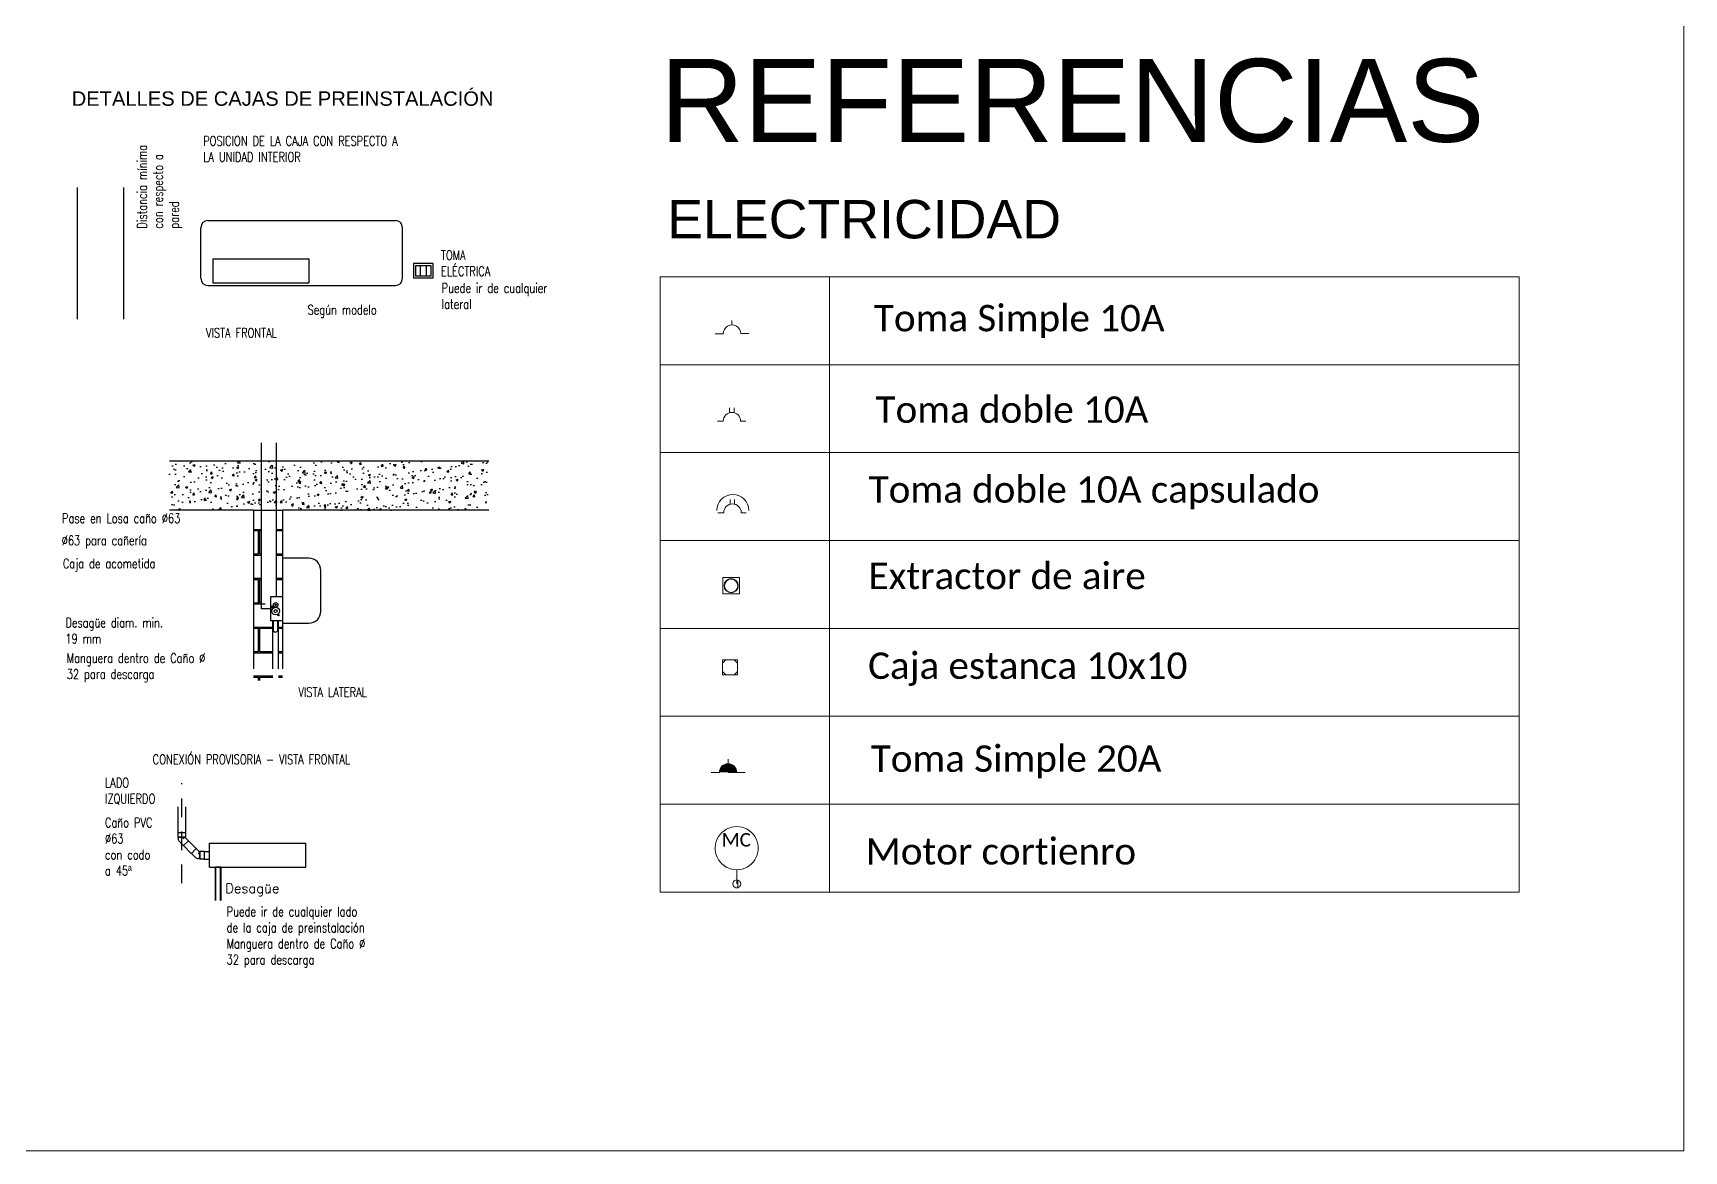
# Model space of a CAD drawing. Header units: millimetres. Extents: x 430 to 1353, y -204 to 152.
# Drawn here: x 699.07 to 714.1, y 44.2 to 54.38 of the extents above; entities that cross this region are included whole.
import ezdxf

# ---------------------------------------------------------------- set-up
doc = ezdxf.new("R2010")
doc.units = ezdxf.units.MM
doc.linetypes.add('DASHED', pattern=[0.3, 0.17, -0.13])
doc.layers.get('0').update_dxf_attribs({"color": 250})
for name, color, linetype in [('1', 252, 'Continuous'), ('2', 252, 'Continuous'), ('3', 252, 'Continuous'), ('AN - Texto 1-50', 252, 'Continuous'), ('AR - Ht', 252, 'Continuous'), ('AR - Proyeccion', 252, 'DASHED'), ('AR - Vista 1', 252, 'Continuous'), ('AR - Vista 3', 252, 'Continuous'), ('COTA', 252, 'Continuous')]:
    doc.layers.add(name, color=color, linetype=linetype)
for name, color, linetype, lineweight in [('ND-GLOBAL_Notas', 252, 'Continuous', 9), ('ND-texto', 251, 'Continuous', 15), ('ND-TUE_Boca', 5, 'Continuous', 9), ('ND-TUG_Boca', 160, 'Continuous', 9)]:
    doc.layers.add(name, color=color, linetype=linetype, lineweight=lineweight)
doc.styles.add('Arial', font='arial.ttf')
doc.styles.add('MtXpl_Calibri', font='calibri.ttf')
doc.styles.add('ROMANS75', font='romans.shx', dxfattribs={"width": 0.75})
doc.styles.get("Standard").update_dxf_attribs({"font": 'arial.ttf'})

# ---------------------------------------------------------------- blocks, each defined once
blk = doc.blocks.new('Toma_simple')
for p, q in [((-0.03, 0.079), (-0.03, 0.154)), ((-0.109, -0.001), (-0.15, -0.001)), ((-0.028, -0.079), (-0.028, -0.154))]:
    blk.add_line(p, q)
blk.add_arc((-0.03, 0), 0.0794, 90, 271.1424)
blk = doc.blocks.new('Toma_doble')
for p, q in [((-0.079, 0.03), (-0.132, 0.03)), ((-0.021, 0.107), (-0.021, 0.15)), ((0.019, 0.107), (0.019, 0.15)), ((0.079, 0.03), (0.126, 0.03))]:
    blk.add_line(p, q)
blk.add_arc((0, 0.03), 0.0794, 360, 180)
blk = doc.blocks.new('Extracttor_de_aire')
for p, q in [((0, 0), (0, 0.15)), ((0, 0.15), (0.15, 0.15)), ((0.15, 0), (0, 0)), ((0.15, 0), (0.15, 0.15))]:
    blk.add_line(p, q)
for radius in [0.0649, 0.0607]:
    blk.add_circle((0.075, 0.075), radius)
blk = doc.blocks.new('Toma_20_TUE')
h = blk.add_hatch(color=256)
h.dxf.hatch_style = 1
h.paths.add_polyline_path([(0, 0.109), (0, 0.03), (-0.079, 0.03, -0.414214)])
h = blk.add_hatch(color=256)
h.dxf.hatch_style = 1
h.paths.add_polyline_path([(0, 0.109), (0, 0.03), (0.079, 0.03, 0.414214)])
for p, q in [((-0.079, 0.03), (-0.153, 0.03)), ((0, 0.03), (0, 0.15)), ((0, 0.03), (0.155, 0.03))]:
    blk.add_line(p, q)
blk.add_arc((0, 0.03), 0.0794, 360, 180)
blk = doc.blocks.new('Motor_cortinero')
for points in [[(689.072, 30.448), (689.047, 30.446), (689.023, 30.442), (689, 30.434), (688.977, 30.424), (688.956, 30.41), (688.937, 30.395), (688.921, 30.377), (688.906, 30.357), (688.894, 30.335), (688.885, 30.312), (688.879, 30.288), (688.876, 30.264), (688.876, 30.239), (688.879, 30.215), (688.885, 30.191), (688.894, 30.168), (688.906, 30.146), (688.921, 30.126), (688.937, 30.108), (688.956, 30.093), (688.977, 30.079), (689, 30.069), (689.023, 30.061), (689.047, 30.057), (689.072, 30.055), (689.097, 30.057), (689.121, 30.061), (689.144, 30.069), (689.167, 30.079), (689.187, 30.093), (689.206, 30.108), (689.223, 30.126), (689.238, 30.146), (689.25, 30.168), (689.259, 30.191), (689.265, 30.215), (689.268, 30.239), (689.268, 30.264), (689.265, 30.288), (689.259, 30.312), (689.25, 30.335), (689.238, 30.357), (689.223, 30.377), (689.206, 30.395), (689.187, 30.41), (689.167, 30.424), (689.144, 30.434), (689.121, 30.442), (689.097, 30.446)], [(689.072, 29.962), (689.063, 29.961), (689.055, 29.958), (689.048, 29.953), (689.042, 29.947), (689.038, 29.939), (689.036, 29.931), (689.036, 29.922), (689.038, 29.914), (689.042, 29.906), (689.048, 29.899), (689.055, 29.895), (689.063, 29.891), (689.072, 29.89), (689.081, 29.891), (689.089, 29.895), (689.096, 29.899), (689.101, 29.906), (689.105, 29.914), (689.108, 29.922), (689.108, 29.931), (689.105, 29.939), (689.101, 29.947), (689.096, 29.953), (689.089, 29.958), (689.081, 29.961)]]:
    blk.add_wipeout(points)
h = blk.add_hatch()
h.set_pattern_fill('ANGLE', color=256)
h.set_pattern_definition([(0, (0, -0.042), (0, 6.985), [5.08, -1.905]), (90, (0, -0.042), (-6.985, 4e-16), [5.08, -1.905])])
h.paths.add_polyline_path([(689.036, 29.926, 1), (689.108, 29.926, 1)])
blk.add_line((689.072, 30.055), (689.072, 29.926))
for points in [[(689.072, 30.448), (689.047, 30.446), (689.023, 30.442), (689, 30.434), (688.977, 30.424), (688.956, 30.41), (688.937, 30.395), (688.921, 30.377), (688.906, 30.357), (688.894, 30.335), (688.885, 30.312), (688.879, 30.288), (688.876, 30.264), (688.876, 30.239), (688.879, 30.215), (688.885, 30.191), (688.894, 30.168), (688.906, 30.146), (688.921, 30.126), (688.937, 30.108), (688.956, 30.093), (688.977, 30.079), (689, 30.069), (689.023, 30.061), (689.047, 30.057), (689.072, 30.055), (689.097, 30.057), (689.121, 30.061), (689.144, 30.069), (689.167, 30.079), (689.187, 30.093), (689.206, 30.108), (689.223, 30.126), (689.238, 30.146), (689.25, 30.168), (689.259, 30.191), (689.265, 30.215), (689.268, 30.239), (689.268, 30.264), (689.265, 30.288), (689.259, 30.312), (689.25, 30.335), (689.238, 30.357), (689.223, 30.377), (689.206, 30.395), (689.187, 30.41), (689.167, 30.424), (689.144, 30.434), (689.121, 30.442), (689.097, 30.446)], [(689.072, 29.962), (689.063, 29.961), (689.055, 29.958), (689.048, 29.953), (689.042, 29.947), (689.038, 29.939), (689.036, 29.931), (689.036, 29.922), (689.038, 29.914), (689.042, 29.906), (689.048, 29.899), (689.055, 29.895), (689.063, 29.891), (689.072, 29.89), (689.081, 29.891), (689.089, 29.895), (689.096, 29.899), (689.101, 29.906), (689.105, 29.914), (689.108, 29.922), (689.108, 29.931), (689.105, 29.939), (689.101, 29.947), (689.096, 29.953), (689.089, 29.958), (689.081, 29.961)]]:
    blk.add_lwpolyline(points, close=True)
at = {"style": 'MtXpl_Calibri'}
blk.add_text('MC', height=0.1226, rotation=0.0046, dxfattribs=at).set_placement((688.935, 30.266))
blk = doc.blocks.new('Caja estanca 10x10')
blk.add_wipeout([(-0.069, 0.069), (0.068, 0.069), (0.068, -0.068), (-0.069, -0.068)])
for p, q in [((-0.038, 0.069), (-0.069, 0.038)), ((0.037, 0.069), (0.068, 0.038)), ((-0.038, -0.068), (-0.069, -0.037)), ((0.037, -0.068), (0.068, -0.037))]:
    blk.add_line(p, q)
blk.add_lwpolyline([(-0.069, 0.069), (0.068, 0.069), (0.068, -0.068), (-0.069, -0.068)], close=True)
blk = doc.blocks.new('PVC63C45MH')
for p, q in [((0, -0.035), (0, 0.035)), ((0, 0.035), (0.038, 0.035)), ((0.038, 0.035), (0.041, 0.031)), ((0.038, -0.035), (0.038, 0.035)), ((0.041, 0.031), (0.054, 0.031)), ((0.041, -0.032), (0.041, 0.031)), ((0.116, -0.017), (0.078, 0.021)), ((0, -0.035), (0.038, -0.035)), ((0.038, -0.035), (0.041, -0.032)), ((0.041, -0.032), (0.042, -0.032)), ((0.042, -0.032), (0.053, -0.011)), ((0.042, -0.032), (0.072, -0.061)), ((0.072, -0.061), (0.116, -0.017))]:
    blk.add_line(p, q)
blk.add_arc((0.054, -0.004), 0.035, 45, 90)

msp = doc.modelspace()

# ---------------------------------------------------------------- hatches: boundary and pattern name
at = {"layer": 'AR - Ht'}
h = msp.add_hatch(dxfattribs=at)
h.set_pattern_fill('AR-CONC', color=256, scale=0.001094, style=0)
h.set_pattern_definition([(50, (673.7997, 48.4021), (0.1992525, -0.0174323), [0.0208347, -0.2291815]), (355, (673.7997, 48.4021), (-0.0385445, 0.2089556), [0.0166677, -0.1833452]), (100.451, (673.8163, 48.40065), (0.1607087, 0.1915223), [0.0177067, -0.1947742]), (46.1842, (673.7997, 48.45766), (0.2964749, -0.045981), [0.031252, -0.3437723]), (96.6356, (673.8244, 48.45383), (0.2596452, 0.2706054), [0.02656, -0.2921613]), (351.184, (673.7997, 48.45766), (0.2596457, 0.270605), [0.0250016, -0.2750178]), (21, (673.82748, 48.44377), (0.1658188, -0.1118462), [0.0208347, -0.2291815]), (326, (673.82748, 48.44377), (0.0675919, 0.2014435), [0.0166677, -0.1833452]), (71.4514, (673.8413, 48.43445), (0.2334102, 0.0895977), [0.0177067, -0.1947742]), (37.5, (673.7997, 48.4021), (0.00337796, 0.0924765), [0, -0.18112284, 0, -0.18612317, 0, -0.1840397]), (7.5, (673.7997, 48.4021), (0.0730796, 0.1095659), [0, -0.106118, 0, -0.1769559, 0, -0.07014343]), (327.5, (673.737755, 48.4021), (0.14829328, -0.00626544), [0, -0.06944894, 0, -0.2166807, 0, -0.28751863]), (317.5, (673.70998, 48.4021), (0.16200654, 0.02780855), [0, -0.0902836, 0, -0.1438982, 0, -0.2041799])])
h.paths.add_polyline_path([(700.313, 50.48), (700.313, 50.034), (703.22, 50.034), (703.22, 50.48)])
h = msp.add_hatch(dxfattribs=at)
h.set_pattern_fill('AR-B816C', color=256, scale=0.001094, style=0)
h.set_pattern_definition([(360, (673.7997, 48.29273), (0.2222366, 0.2222366), [0.434056, -0.0104173]), (360, (673.57747, 48.30315), (0.2222366, 0.2222366), [0.434056, -0.0104173]), (90, (673.7997, 48.29273), (-0.2222366, 0.2222366), [-0.232654, 0.2118193]), (90, (673.78929, 48.29273), (-0.2222366, 0.2222366), [-0.232654, 0.2118193])])
h.paths.add_polyline_path([(701.342, 49.028), (701.306, 49.028), (701.306, 48.483), (701.342, 48.483)])
h.paths.add_polyline_path([(701.145, 49.126), (701.145, 49.192), (701.185, 49.192), (701.185, 49.126)], flags=16)
h.paths.add_polyline_path([(701.261, 49.343), (701.314, 49.343), (701.314, 49.303), (701.261, 49.303)])
h.paths.add_polyline_path([(701.287, 49.925), (701.287, 49.268), (701.342, 49.268), (701.342, 49.925)])
h.paths.add_polyline_path([(701.233, 49.137), (701.15, 49.137), (701.15, 49.925), (701.08, 49.925), (701.08, 48.483), (701.255, 48.483), (701.255, 49.028), (701.233, 49.028)])

# ---------------------------------------------------------------- linework, layer by layer
at = {"layer": '1'}
msp.add_line((701.08, 50.034), (701.342, 50.034), dxfattribs=at)
at = {"layer": '2'}
for points in [[(702.535, 52.149), (702.715, 52.149), (702.715, 52.279), (702.535, 52.279)], [(702.555, 52.169), (702.695, 52.169), (702.695, 52.259), (702.555, 52.259)]]:
    msp.add_lwpolyline(points, close=True, dxfattribs=at)
msp.add_lwpolyline([(701.692, 49.487, 0.414214), (701.583, 49.597), (701.342, 49.597), (701.342, 49.006), (701.583, 49.006, 0.414214), (701.692, 49.115)], format="xyb", close=True, dxfattribs=at)
at = {"layer": '3'}
for centre, start, end in [((700.664, 52.606), 90, 180), ((702.37, 52.606), 360, 90), ((700.664, 52.146), 180, 270), ((702.37, 52.146), 270, 360)]:
    msp.add_arc(centre, 0.0656, start, end, dxfattribs=at)
at = {"layer": 'AR - Proyeccion'}
msp.add_line((700.425, 46.64), (700.425, 47.551), dxfattribs=at)
at = {"layer": 'AR - Vista 1'}
for p, q in [((700.707, 52.323), (701.582, 52.323)), ((700.707, 52.323), (700.707, 52.104)), ((701.582, 52.323), (701.582, 52.104)), ((702.596, 52.259), (702.596, 52.169)), ((702.652, 52.259), (702.652, 52.169)), ((700.707, 52.104), (701.582, 52.104)), ((701.15, 49.137), (701.15, 50.648)), ((701.287, 49.247), (701.287, 50.648)), ((701.287, 49.247), (701.233, 49.247)), ((701.233, 49.247), (701.233, 49.137)), ((701.342, 49.247), (701.287, 49.247)), ((701.342, 49.247), (701.342, 49.028)), ((701.233, 49.137), (701.15, 49.137)), ((701.233, 49.137), (701.233, 49.028)), ((701.255, 49.028), (701.233, 49.028)), ((701.255, 48.592), (701.255, 49.031)), ((701.255, 49.031), (701.306, 49.031)), ((701.26, 48.934), (701.26, 49.031)), ((701.301, 48.936), (701.301, 49.031)), ((701.306, 48.592), (701.306, 49.031)), ((701.342, 49.028), (701.306, 49.028)), ((700.39, 47.333), (700.39, 47.097)), ((700.46, 47.333), (700.46, 47.097)), ((700.442, 46.981), (700.512, 46.91)), ((700.486, 47.026), (700.557, 46.955)), ((700.629, 46.928), (700.629, 46.928)), ((700.629, 46.928), (700.679, 46.928)), ((700.629, 46.859), (700.679, 46.859)), ((700.733, 46.481), (700.733, 46.788)), ((700.733, 46.788), (700.783, 46.788)), ((700.737, 46.481), (700.737, 46.788)), ((700.779, 46.481), (700.779, 46.788)), ((700.783, 46.481), (700.783, 46.788))]:
    msp.add_line(p, q, dxfattribs=at)
for centre, radius in [((701.253, 49.153), 0.0109), ((701.253, 49.158), 0.00397), ((701.28, 49.173), 0.0208), ((701.28, 49.173), 0.007), ((701.249, 49.151), 0.00397), ((701.28, 49.116), 0.035), ((701.257, 49.151), 0.00397), ((701.28, 49.116), 0.0139), ((701.305, 49.08), 0.00616), ((701.305, 49.08), 0.00397)]:
    msp.add_circle(centre, radius, dxfattribs=at)
msp.add_open_spline([(701.255, 48.935), (701.263, 48.935), (701.279, 48.916), (701.296, 48.935), (701.306, 48.938)], degree=3, knots=[0, 0, 0, 0, 10.424869, 24.91252, 24.91252, 24.91252, 24.91252], dxfattribs=at)
at = {"layer": 'AR - Vista 3'}
for p, q in [((699.477, 51.773), (699.477, 52.972)), ((699.897, 51.773), (699.897, 52.972)), ((700.664, 52.671), (702.37, 52.671)), ((700.598, 52.146), (700.598, 52.606)), ((702.435, 52.146), (702.435, 52.606)), ((700.664, 52.081), (702.37, 52.081)), ((703.22, 50.48), (700.313, 50.48)), ((701.08, 50.034), (700.313, 50.034)), ((701.08, 50.034), (701.08, 48.592)), ((701.342, 50.034), (701.342, 48.592)), ((703.22, 50.034), (701.342, 50.034)), ((700.679, 47.004), (701.554, 47.004)), ((700.679, 46.785), (700.679, 47.004)), ((701.554, 46.785), (701.554, 47.004)), ((700.679, 46.785), (701.554, 46.785))]:
    msp.add_line(p, q, dxfattribs=at)
at = {"layer": 'ND-GLOBAL_Notas'}
msp.add_lwpolyline([(686.44, 85.517), (714.104, 85.517), (714.104, 44.202), (686.44, 44.202)], close=True, dxfattribs=at)
at = {"layer": 'ND-texto'}
for p, q in [((704.78, 52.159), (712.603, 52.159)), ((704.78, 52.159), (704.78, 46.559)), ((706.323, 52.159), (706.323, 46.559)), ((712.603, 52.159), (712.603, 46.559)), ((704.78, 51.359), (712.603, 51.359)), ((704.78, 50.559), (712.603, 50.559)), ((704.78, 49.759), (712.603, 49.759)), ((704.78, 48.959), (712.603, 48.959)), ((704.78, 48.159), (712.603, 48.159)), ((704.78, 47.359), (712.603, 47.359)), ((704.78, 46.559), (712.603, 46.559))]:
    msp.add_line(p, q, dxfattribs=at)
at = {"layer": 'ND-TUE_Boca'}
msp.add_arc((705.444, 50.031), 0.146, 0.3822, 179.5924, dxfattribs=at)

# ---------------------------------------------------------------- block references
at = {"layer": '2', "xscale": -1, "rotation": 90}
msp.add_blockref('PVC63C45MH', (700.425, 47.097), dxfattribs=at)
at = {"layer": '2', "rotation": 179.9999999999959}
msp.add_blockref('PVC63C45MH', (700.629, 46.894), dxfattribs=at)
at = {"layer": 'ND-TUE_Boca'}
for name, p in [('Extracttor_de_aire', (705.353, 49.272)), ('Toma_20_TUE', (705.4, 47.617))]:
    msp.add_blockref(name, p, dxfattribs=at)
at = {"layer": 'ND-TUG_Boca', "rotation": 269.9999999999888}
msp.add_blockref('Toma_simple', (705.436, 51.612), dxfattribs=at)
at = {"layer": 'ND-TUG_Boca'}
for p in [(705.435, 50.816), (705.44, 49.982)]:
    msp.add_blockref('Toma_doble', p, dxfattribs=at)

# ---------------------------------------------------------------- texts
at = {"layer": 'AN - Texto 1-50', "style": 'Arial'}
msp.add_text('DETALLES DE CAJAS DE PREINSTALACIÓN', height=0.13124, rotation=360, dxfattribs=at).set_placement((699.423, 53.716))
at = {"layer": 'AN - Texto 1-50', "attachment_point": 1, "style": 'ROMANS75'}
for s, insert, char_height, width in [('\\A1;POSICION DE LA CAJA CON RESPECTO A LA UNIDAD INTERIOR', (700.62, 53.44), 0.08749, 2.04667), ('TOMA \\PELÉCTRICA', (702.785, 52.4), 0.0875, 0.58107), ('Puede ir de cualquier \\Plateral', (702.792, 52.101), 0.08749, 1.38685), ('Según modelo', (701.571, 51.903), 0.08749, 0.91614), ('Pase en Losa caño %%C63', (699.335, 50.005), 0.08749, 1.25382), ('%%C63 para cañería', (699.332, 49.803), 0.08749, 1.26242), ('Caja de acometida', (699.342, 49.593), 0.08749, 1.26242), ('Desagüe diam. min. 19 mm', (699.366, 49.055), 0.08749, 1.12517), ('Manguera dentro de Caño %%C 32 para descarga', (699.378, 48.732), 0.08749, 1.45658), ('LADO \\PIZQUIERDO', (699.726, 47.598), 0.0875, 0.58107), ('Caño PVC\\P%%C63\\Pcon codo \\Pa 45ª', (699.726, 47.235), 0.0875, 0.58107), ('Puede ir de cualquier lado\\Pde la caja de preinstalación\\PManguera dentro de Caño %%C 32 para descarga', (700.834, 46.425), 0.08749, 1.45658)]:
    msp.add_mtext(s, dxfattribs=dict(at, insert=insert, char_height=char_height, width=width))
at = {"layer": 'AN - Texto 1-50', "insert": (700.02, 52.598), "char_height": 0.08749, "width": 1.38685, "attachment_point": 1, "rotation": 90, "style": 'ROMANS75'}
msp.add_mtext('Distancia mínima\\Pcon respecto a\\Ppared', dxfattribs=at)
at = {"layer": 'AN - Texto 1-50', "char_height": 0.08749, "attachment_point": 1, "style": 'ROMANS75'}
for s, insert in [('\\A1;VISTA FRONTAL', (700.645, 51.693)), ('\\A1;VISTA LATERAL', (701.487, 48.422)), ('\\A1;CONEXIÓN PROVISORIA - VISTA FRONTAL ', (700.161, 47.81))]:
    msp.add_mtext(s, dxfattribs=dict(at, insert=insert))
at = {"layer": 'COTA', "style": 'ROMANS75'}
msp.add_text('Desagüe ', height=0.0875, rotation=360, dxfattribs=at).set_placement((700.822, 46.549))
at = {"layer": 'ND-texto', "style": 'MtXpl_Calibri'}
for s, p in [('Toma Simple 10A', (706.728, 51.663)), ('Toma doble 10A', (706.743, 50.83)), ('Toma doble 10A capsulado', (706.68, 50.103)), ('Extractor de aire', (706.679, 49.316)), ('Caja estanca 10x10', (706.675, 48.499)), ('Toma Simple 20A', (706.699, 47.653)), ('Motor cortienro ', (706.653, 46.809))]:
    msp.add_text(s, height=0.24, rotation=0.0046, dxfattribs=at).set_placement(p)
at = {"layer": 'ND-texto', "attachment_point": 7}
for s, width, gutter_width, heights, insert, char_height in [('REFERENCIAS', 23.2637, 26.981, [3.762], (704.782, 53.377), 0.75548), ('ELECTRICIDAD', 6.80412, 12.5, [1.404], (704.846, 52.504), 0.35)]:
    msp.add_mtext_dynamic_manual_height_columns(s, width=width, gutter_width=gutter_width, heights=heights, dxfattribs=dict(at, insert=insert, char_height=char_height))

# ---------------------------------------------------------------- next in the draw order: block references
at = {"layer": 'ND-TUE_Boca'}
for name, p in [('Caja estanca 10x10', (705.418, 48.603)), ('Motor_cortinero', (16.407, 16.707))]:
    msp.add_blockref(name, p, dxfattribs=at)

doc.saveas('drawing.dxf')
